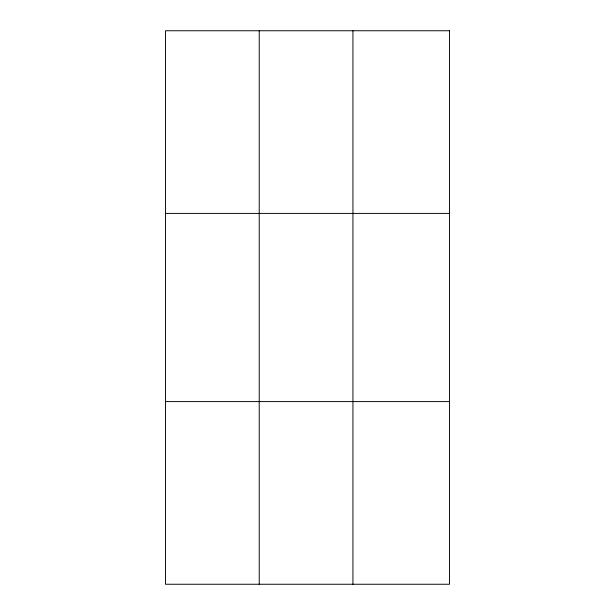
<?xml version="1.0" encoding="UTF-8"?>
<svg xmlns="http://www.w3.org/2000/svg" width="615" height="615" viewBox="0 0 615 615"><rect width="100%" height="100%" fill="white"/><g stroke="black" fill="none" stroke-linecap="round" stroke-linejoin="round"><path stroke-width="0.92" d="M259.223 584.25L259.223 30.75M352.941 584.25L352.941 30.75M165.504 213.405L449.496 213.405M165.504 401.595L449.496 401.595M449.496 30.75L449.496 584.25L165.504 584.25L165.504 30.75L449.496 30.75"/></g></svg>
